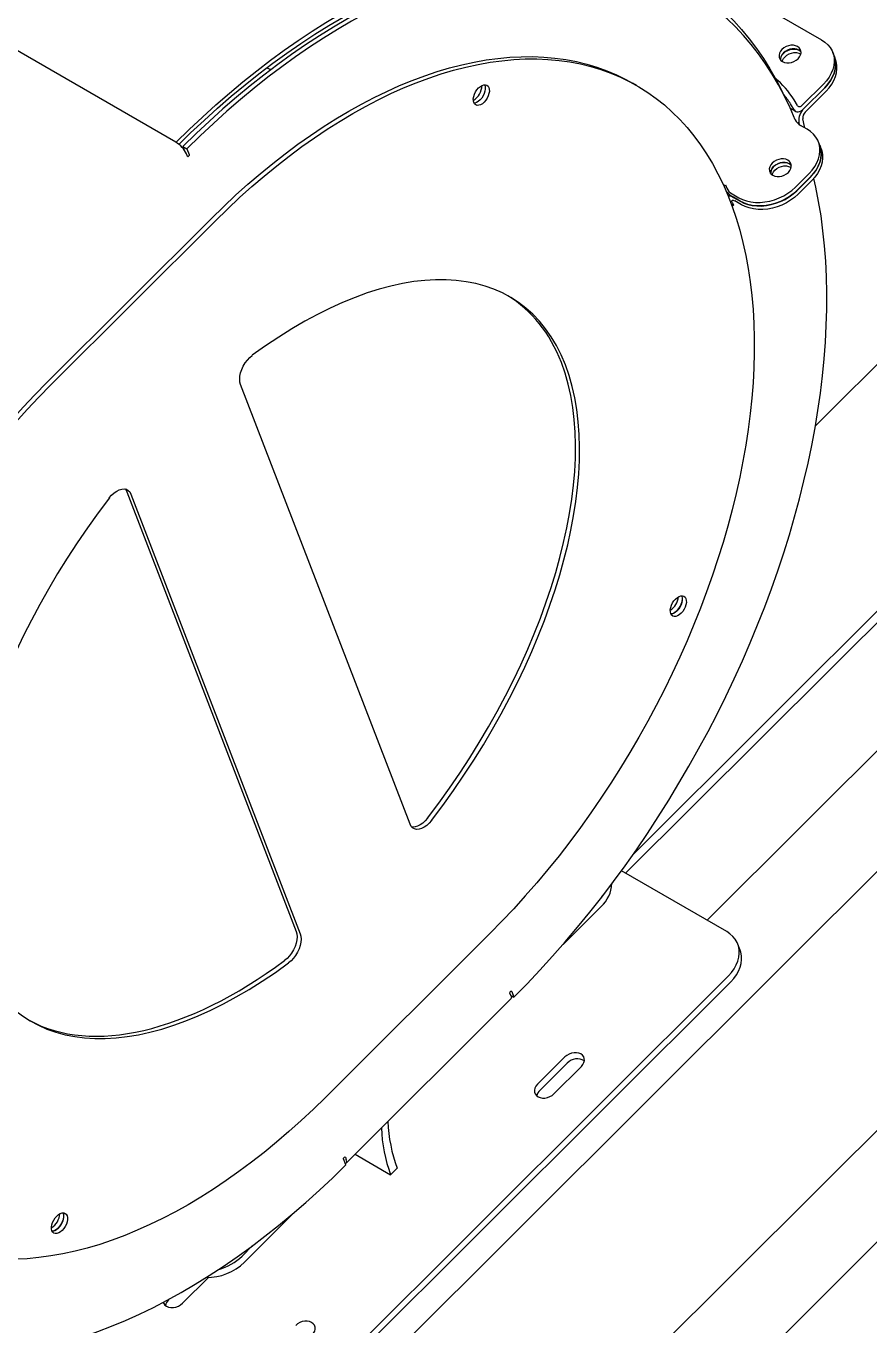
# Model space of a CAD drawing. Header units: millimetres. Extents: x 0 to 55611, y 0 to 32827.
# Drawn here: x 34843 to 35258, y 11760 to 12400 of the extents above; entities that cross this region are included whole.
import ezdxf

# ---------------------------------------------------------------- set-up
doc = ezdxf.new("R2010")
doc.units = ezdxf.units.MM
doc.header["$LTSCALE"] = 10
doc.linetypes.add('SLD-Continua', pattern=[0])
doc.layers.add('EQUIPO', color=30, linetype='SLD-Continua')
doc.layers.add('STRUC', color=5, linetype='SLD-Continua')

msp = doc.modelspace()

# ---------------------------------------------------------------- linework, layer by layer
at = {"layer": 'EQUIPO', "linetype": 'SLD-Continua', "lineweight": 25}
for p, q in [((35145.23, 12444.45), (35234.76, 12392.77)), ((34917.01, 12342.35), (34798.78, 12410.6)), ((35428.78, 12399.4), (35231.68, 12202.77)), ((35240.89, 12384.84), (35240.22, 12386.6)), ((35241.57, 12383.08), (35241.01, 12384.51)), ((34961.61, 12378.94), (34963.92, 12378.22)), ((35143.74, 12370.33), (35141.76, 12371.47)), ((35235.62, 12371), (35225.33, 12360.74)), ((35236.3, 12369.24), (35226.01, 12358.98)), ((35226.02, 12358.99), (35236.3, 12369.24)), ((35226.7, 12357.23), (35236.97, 12367.48)), ((35221.19, 12358.39), (35219.48, 12361.28)), ((35222.95, 12360.45), (35221.24, 12363.33)), ((35219.36, 12359.13), (35221.91, 12357.66)), ((35223.82, 12351.08), (35223.55, 12352.3)), ((35227.73, 12348.76), (35224.43, 12350.67)), ((35226.32, 12350.2), (35225.48, 12353.93)), ((35226.47, 12349.49), (35226.32, 12350.2)), ((35233.86, 12340.84), (35233.19, 12342.6)), ((34920.46, 12340.33), (34922.44, 12339.19)), ((34920.46, 12340.33), (34921.15, 12338.55)), ((34922.72, 12335.43), (34922.26, 12336.61)), ((34922.44, 12339.19), (34923.56, 12336.28)), ((35234.52, 12339.13), (35233.84, 12340.89)), ((35221.84, 12320.26), (35228.59, 12327)), ((35229.25, 12325.29), (35222.5, 12318.56)), ((35222.52, 12318.51), (35229.27, 12325.24)), ((35229.93, 12323.53), (35223.18, 12316.8)), ((35186.74, 12320.67), (35187.47, 12321.4)), ((35187.47, 12321.4), (35188.08, 12319.82)), ((35189.56, 12316.53), (35188.82, 12315.79)), ((35190.67, 12316.99), (35193.97, 12315.09)), ((35190.31, 12311.95), (35191.34, 12311.35)), ((35190.74, 12312.93), (35191.34, 12311.35)), ((35191.34, 12311.35), (35190.75, 12310.76)), ((35194.63, 12313.38), (35191.33, 12315.29)), ((35191.35, 12315.24), (35194.65, 12313.33)), ((35195.31, 12311.62), (35192.01, 12313.53)), ((34853.49, 12224.05), (34934.5, 12304.87)), ((34855.47, 12222.91), (34936.48, 12303.73)), ((35141.98, 11991.82), (35439.37, 12288.5)), ((35138.34, 11982.53), (35439.37, 12282.84)), ((35032.25, 12006.66), (34948.85, 12223.11)), ((34892.86, 12170.38), (34976.26, 11953.92)), ((34894.84, 12169.23), (34978.24, 11952.78)), ((35188.05, 11953.83), (35136.23, 11983.75)), ((35107.57, 11947.54), (35126.25, 11966.18)), ((35071.62, 11952.98), (34990.61, 11872.16)), ((35194.67, 11944.66), (35193.51, 11947.67)), ((34945.88, 11689.62), (35188.91, 11932.07)), ((34947.04, 11686.61), (35190.07, 11929.06)), ((35000.86, 11839.9), (35081.87, 11920.71)), ((35081.87, 11922.37), (35081.42, 11923.55)), ((35081.88, 11922.35), (35083.38, 11921.48)), ((35081.99, 11922.02), (35082.15, 11922.19)), ((35082.26, 11924.39), (35083.38, 11921.48)), ((35108.46, 11892.13), (35094.96, 11878.66)), ((35109.63, 11889.12), (35096.12, 11875.65)), ((35103.05, 11873.99), (35116.55, 11887.46)), ((35000.41, 11842.73), (35000.87, 11841.56)), ((35005.21, 11844.24), (35022.7, 11834.14)), ((35000.69, 11838.98), (34999.57, 11841.89)), ((35025.89, 11837.32), (35022.7, 11834.14)), ((34950.72, 11791.08), (34975.42, 11815.72)), ((34949.56, 11794.09), (34954.62, 11799.13)), ((34920.28, 11770.85), (34933.02, 11783.56)), ((34913.71, 11772.87), (34913.35, 11772.51))]:
    msp.add_line(p, q, dxfattribs=at)
at = {"layer": 'EQUIPO', "linetype": 'SLD-Continua', "lineweight": 25, "flags": 128}
for points in [[(34917.07, 12342.3), (34923.55, 12348.64), (34930.09, 12354.81), (34936.69, 12360.78), (34943.35, 12366.56), (34950.04, 12372.15), (34956.78, 12377.54), (34963.56, 12382.72), (34970.36, 12387.69), (34977.18, 12392.45), (34984.03, 12396.99), (34990.88, 12401.3), (34997.74, 12405.39), (35004.6, 12409.25), (35011.46, 12412.88), (35018.3, 12416.28), (35025.13, 12419.43), (35031.94, 12422.35), (35038.71, 12425.02), (35045.46, 12427.45), (35052.16, 12429.63), (35058.82, 12431.56), (35065.43, 12433.24), (35071.98, 12434.67), (35078.47, 12435.84), (35084.89, 12436.76), (35091.24, 12437.42), (35097.52, 12437.83), (35103.71, 12437.98), (35109.81, 12437.88), (35115.81, 12437.52), (35121.72, 12436.9), (35127.53, 12436.03), (35133.23, 12434.91), (35138.81, 12433.53), (35144.28, 12431.89), (35149.63, 12430.01), (35154.84, 12427.88), (35159.93, 12425.5), (35164.88, 12422.87), (35169.69, 12420), (35174.36, 12416.89), (35178.89, 12413.54), (35183.26, 12409.95), (35187.47, 12406.14), (35191.53, 12402.09), (35195.42, 12397.81), (35199.15, 12393.32), (35202.72, 12388.6), (35206.11, 12383.67), (35209.33, 12378.53), (35212.37, 12373.18), (35215.23, 12367.63), (35215.68, 12366.71)], [(34918.51, 12341.3), (34924.29, 12346.95), (34930.91, 12353.17), (34937.58, 12359.2), (34944.3, 12365.03), (34951.07, 12370.66), (34957.89, 12376.08), (34964.73, 12381.29), (34971.61, 12386.28), (34978.51, 12391.05), (34985.43, 12395.6), (34992.35, 12399.91), (34999.29, 12404), (35006.22, 12407.84), (35013.14, 12411.45), (35020.05, 12414.81), (35026.95, 12417.93), (35033.81, 12420.8), (35040.65, 12423.42), (35047.45, 12425.79), (35054.21, 12427.89), (35060.92, 12429.75), (35067.57, 12431.34), (35074.17, 12432.67), (35080.69, 12433.75), (35087.15, 12434.56), (35093.53, 12435.1), (35099.82, 12435.39), (35106.03, 12435.41), (35112.15, 12435.16), (35118.16, 12434.65), (35124.07, 12433.88), (35129.88, 12432.85), (35135.56, 12431.55), (35141.13, 12430), (35146.58, 12428.18), (35151.89, 12426.11), (35157.07, 12423.78), (35162.12, 12421.2), (35163.23, 12420.59)], [(35166.44, 12418.8), (35163.27, 12420.57), (35158.24, 12423.09), (35153.08, 12425.37), (35147.78, 12427.39), (35142.36, 12429.16), (35136.82, 12430.67), (35131.16, 12431.93), (35125.39, 12432.93), (35119.51, 12433.67), (35113.53, 12434.15), (35107.46, 12434.37), (35101.29, 12434.33), (35095.03, 12434.04), (35088.69, 12433.48), (35082.28, 12432.66), (35075.8, 12431.58), (35069.25, 12430.25), (35062.64, 12428.66), (35055.98, 12426.82), (35049.27, 12424.72), (35042.52, 12422.37), (35035.73, 12419.77), (35028.91, 12416.92), (35022.07, 12413.83), (35015.21, 12410.5), (35008.33, 12406.92), (35001.45, 12403.11), (34994.57, 12399.07), (34987.69, 12394.8), (34980.83, 12390.3), (34973.98, 12385.58), (34967.15, 12380.64), (34960.35, 12375.48), (34953.58, 12370.12), (34946.85, 12364.55), (34940.17, 12358.78), (34933.54, 12352.82), (34926.97, 12346.67), (34920.46, 12340.33)], [(35221.8, 12353.47), (35219.25, 12359.37), (35216.51, 12365.08), (35213.59, 12370.59), (35210.48, 12375.89), (35207.2, 12380.98), (35203.74, 12385.86), (35200.11, 12390.51), (35196.31, 12394.95), (35192.34, 12399.15), (35188.21, 12403.12), (35183.92, 12406.87), (35179.48, 12410.37), (35174.88, 12413.63), (35170.14, 12416.65), (35165.25, 12419.42), (35160.22, 12421.95), (35155.06, 12424.22), (35149.76, 12426.25), (35144.34, 12428.02), (35138.8, 12429.53), (35133.14, 12430.79), (35127.37, 12431.79), (35121.49, 12432.53), (35115.51, 12433.01), (35109.44, 12433.23), (35103.27, 12433.19), (35097.01, 12432.89), (35090.67, 12432.33), (35084.26, 12431.52), (35077.77, 12430.44), (35071.23, 12429.11), (35064.62, 12427.52), (35057.96, 12425.67), (35051.25, 12423.58), (35044.5, 12421.23), (35037.71, 12418.63), (35030.89, 12415.78), (35024.05, 12412.69), (35017.19, 12409.35), (35010.31, 12405.78), (35003.43, 12401.97), (34996.55, 12397.93), (34989.67, 12393.65), (34982.81, 12389.15), (34975.96, 12384.43), (34969.13, 12379.49), (34962.33, 12374.34), (34955.56, 12368.98), (34948.83, 12363.41), (34942.15, 12357.64), (34935.52, 12351.68), (34928.95, 12345.52), (34922.44, 12339.19)], [(35234.76, 12392.77), (35236.39, 12391.67), (35237.8, 12390.39), (35238.97, 12388.95), (35239.89, 12387.37), (35240.53, 12385.67), (35240.89, 12383.88), (35240.96, 12382.02), (35240.75, 12380.12), (35240.25, 12378.21), (35239.48, 12376.32), (35238.44, 12374.47), (35237.15, 12372.69), (35235.62, 12371)], [(35215.49, 12382.08), (35216.47, 12381.66), (35217.58, 12381.45), (35218.77, 12381.46), (35219.99, 12381.69), (35221.17, 12382.12), (35222.25, 12382.73), (35223.17, 12383.5), (35223.9, 12384.39), (35224.4, 12385.34), (35224.63, 12386.32), (35224.59, 12387.27), (35224.28, 12388.14), (35223.72, 12388.9), (35222.94, 12389.5), (35221.96, 12389.92), (35220.85, 12390.13), (35219.65, 12390.12), (35218.44, 12389.89), (35217.26, 12389.46), (35216.18, 12388.84), (35215.25, 12388.08), (35214.53, 12387.19), (35214.03, 12386.24), (35213.8, 12385.26), (35213.84, 12384.31), (35214.14, 12383.44), (35214.71, 12382.68), (35215.49, 12382.08)], [(35224.64, 12386.87), (35224.4, 12387.14), (35223.61, 12387.74), (35222.64, 12388.16), (35221.53, 12388.37), (35220.33, 12388.36), (35219.12, 12388.13), (35217.94, 12387.7), (35216.86, 12387.09), (35215.93, 12386.32), (35215.2, 12385.43), (35214.71, 12384.48), (35214.48, 12383.5), (35214.46, 12382.95)], [(35214.63, 12382.76), (35214.63, 12383.41), (35214.87, 12384.38), (35215.36, 12385.34), (35216.09, 12386.22), (35217.02, 12386.99), (35218.1, 12387.6), (35219.27, 12388.03), (35220.49, 12388.26), (35221.69, 12388.27), (35222.8, 12388.06), (35223.77, 12387.65), (35224.56, 12387.04), (35224.63, 12386.97)], [(35215.4, 12382.14), (35215.55, 12382.62), (35216.04, 12383.58), (35216.77, 12384.46), (35217.7, 12385.23), (35218.77, 12385.85), (35219.95, 12386.28), (35221.17, 12386.5), (35222.36, 12386.51), (35223.47, 12386.3), (35224.45, 12385.89), (35224.55, 12385.83)], [(34934.5, 12304.87), (34940.43, 12310.66), (34946.41, 12316.26), (34952.45, 12321.68), (34958.55, 12326.9), (34964.68, 12331.93), (34970.86, 12336.75), (34977.06, 12341.36), (34983.29, 12345.76), (34989.54, 12349.94), (34995.8, 12353.9), (35002.07, 12357.64), (35008.34, 12361.14), (35014.6, 12364.41), (35020.85, 12367.44), (35027.08, 12370.24), (35033.29, 12372.79), (35039.46, 12375.1), (35045.6, 12377.16), (35051.69, 12378.97), (35057.73, 12380.53), (35063.72, 12381.83), (35069.64, 12382.89), (35075.5, 12383.68), (35081.28, 12384.22), (35086.99, 12384.51), (35092.6, 12384.54), (35098.13, 12384.31), (35103.56, 12383.82), (35108.88, 12383.08), (35114.1, 12382.08), (35119.21, 12380.83), (35124.2, 12379.33), (35129.07, 12377.57), (35133.8, 12375.57), (35138.41, 12373.31), (35141.76, 12371.47)], [(34936.48, 12303.73), (34942.41, 12309.51), (34948.39, 12315.12), (34954.43, 12320.54), (34960.53, 12325.76), (34966.66, 12330.79), (34972.84, 12335.61), (34979.04, 12340.22), (34985.27, 12344.62), (34991.52, 12348.8), (34997.78, 12352.76), (35004.05, 12356.49), (35010.32, 12360), (35016.58, 12363.27), (35022.83, 12366.3), (35029.06, 12369.1), (35035.27, 12371.65), (35041.44, 12373.96), (35047.58, 12376.01), (35053.67, 12377.83), (35059.71, 12379.38), (35065.7, 12380.69), (35071.62, 12381.74), (35077.48, 12382.54), (35083.26, 12383.08), (35088.97, 12383.37), (35094.58, 12383.39), (35100.11, 12383.16), (35105.54, 12382.68), (35110.86, 12381.94), (35116.08, 12380.94), (35121.19, 12379.69), (35126.18, 12378.19), (35131.05, 12376.43), (35135.78, 12374.42), (35140.39, 12372.17), (35144.86, 12369.67), (35149.18, 12366.93), (35153.36, 12363.95), (35157.39, 12360.73), (35161.27, 12357.27), (35164.98, 12353.59), (35168.54, 12349.68), (35171.93, 12345.55), (35175.15, 12341.19), (35178.2, 12336.63), (35181.07, 12331.85), (35183.76, 12326.87), (35186.28, 12321.69), (35188.61, 12316.31), (35190.75, 12310.75), (35192.71, 12305), (35194.47, 12299.07), (35196.05, 12292.98), (35197.43, 12286.71), (35198.62, 12280.29), (35199.61, 12273.71), (35200.4, 12266.99), (35201, 12260.13), (35201.39, 12253.13), (35201.59, 12246.01), (35201.59, 12238.77), (35201.39, 12231.42), (35201, 12223.97), (35200.4, 12216.41), (35199.61, 12208.78), (35198.62, 12201.06), (35197.43, 12193.26), (35196.05, 12185.4), (35194.47, 12177.49), (35192.71, 12169.52), (35190.75, 12161.51), (35188.61, 12153.47), (35186.28, 12145.41), (35183.76, 12137.32), (35181.07, 12129.23), (35178.2, 12121.14), (35175.15, 12113.05), (35171.93, 12104.98), (35168.54, 12096.94), (35164.98, 12088.92), (35161.27, 12080.95), (35157.39, 12073.02), (35153.36, 12065.15), (35149.18, 12057.34), (35144.86, 12049.6), (35140.39, 12041.94), (35135.78, 12034.37), (35131.05, 12026.9), (35126.18, 12019.52), (35121.19, 12012.26), (35116.08, 12005.11), (35110.86, 11998.09), (35105.54, 11991.2), (35100.11, 11984.44), (35094.58, 11977.83), (35088.97, 11971.38), (35083.26, 11965.08), (35077.48, 11958.94), (35071.62, 11952.98)], [(35236.3, 12369.24), (35237.82, 12370.92), (35239.11, 12372.7), (35240.15, 12374.55), (35240.92, 12376.45), (35241.42, 12378.36), (35241.64, 12380.26), (35241.56, 12382.12), (35241.2, 12383.91), (35240.89, 12384.84)], [(35240.89, 12384.84), (35241.21, 12383.91), (35241.57, 12382.12), (35241.64, 12380.26), (35241.43, 12378.36), (35240.93, 12376.45), (35240.15, 12374.56), (35239.11, 12372.71), (35237.82, 12370.93), (35236.3, 12369.24)], [(35236.97, 12367.48), (35238.5, 12369.17), (35239.79, 12370.95), (35240.83, 12372.8), (35241.6, 12374.69), (35242.1, 12376.6), (35242.31, 12378.5), (35242.24, 12380.36), (35241.88, 12382.15), (35241.57, 12383.08)], [(35071.04, 12369.33), (35071.25, 12368.45), (35071.26, 12367.44), (35071.08, 12366.33), (35070.7, 12365.18), (35070.16, 12364.06), (35069.47, 12363.02), (35068.68, 12362.1), (35067.82, 12361.37), (35066.93, 12360.84), (35066.06, 12360.56), (35065.26, 12360.52), (35064.56, 12360.75), (35064, 12361.22), (35063.6, 12361.91), (35063.39, 12362.78), (35063.38, 12363.8), (35063.57, 12364.91), (35063.95, 12366.05), (35064.49, 12367.17), (35065.18, 12368.22), (35065.97, 12369.13), (35066.83, 12369.87), (35067.72, 12370.4), (35068.59, 12370.68), (35069.39, 12370.71), (35070.09, 12370.49), (35070.65, 12370.02), (35071.04, 12369.33)], [(35068.95, 12370.73), (35069.06, 12370.47), (35069.27, 12369.6), (35069.28, 12368.58), (35069.1, 12367.47), (35068.72, 12366.33), (35068.18, 12365.2), (35067.49, 12364.16), (35066.7, 12363.25), (35065.84, 12362.51), (35064.95, 12361.98), (35064.08, 12361.7), (35063.71, 12361.65)], [(35222.95, 12360.45), (35223.14, 12360.21), (35223.37, 12360.05), (35223.65, 12359.97), (35223.96, 12359.97), (35224.3, 12360.05), (35224.65, 12360.21), (35225, 12360.44), (35225.33, 12360.74)], [(35221.19, 12358.39), (35221.56, 12357.92), (35222.04, 12357.59), (35222.61, 12357.42), (35223.24, 12357.42), (35223.92, 12357.58), (35224.62, 12357.91), (35225.33, 12358.38), (35226.01, 12358.98)], [(35228.59, 12327), (35230.12, 12328.68), (35231.41, 12330.46), (35232.45, 12332.31), (35233.22, 12334.21), (35233.72, 12336.12), (35233.93, 12338.02), (35233.86, 12339.87), (35233.5, 12341.67), (35232.86, 12343.36), (35231.95, 12344.94), (35230.77, 12346.38), (35229.36, 12347.66), (35227.73, 12348.76)], [(34923.56, 12336.28), (34923.59, 12336.09), (34923.55, 12335.87), (34923.44, 12335.65), (34923.29, 12335.46), (34923.12, 12335.33), (34922.95, 12335.28), (34922.81, 12335.31), (34922.72, 12335.43)], [(35233.84, 12340.89), (35234.16, 12339.96), (35234.52, 12338.17), (35234.59, 12336.31), (35234.38, 12334.41), (35233.88, 12332.5), (35233.11, 12330.61), (35232.07, 12328.76), (35230.77, 12326.97), (35229.25, 12325.29)], [(35229.27, 12325.24), (35230.79, 12326.92), (35232.08, 12328.7), (35233.13, 12330.56), (35233.9, 12332.45), (35234.4, 12334.36), (35234.61, 12336.26), (35234.54, 12338.12), (35234.18, 12339.91), (35233.86, 12340.84)], [(35234.52, 12339.13), (35234.83, 12338.2), (35235.19, 12336.41), (35235.27, 12334.55), (35235.06, 12332.65), (35234.56, 12330.74), (35233.78, 12328.85), (35232.74, 12327), (35231.45, 12325.22), (35229.93, 12323.53)], [(35210.72, 12326.14), (35211.7, 12325.72), (35212.81, 12325.51), (35214, 12325.52), (35215.22, 12325.75), (35216.4, 12326.18), (35217.47, 12326.8), (35218.4, 12327.57), (35219.13, 12328.45), (35219.62, 12329.4), (35219.86, 12330.38), (35219.82, 12331.33), (35219.51, 12332.2), (35218.95, 12332.96), (35218.16, 12333.56), (35217.19, 12333.98), (35216.08, 12334.19), (35214.88, 12334.18), (35213.67, 12333.95), (35212.49, 12333.52), (35211.41, 12332.91), (35210.48, 12332.14), (35209.75, 12331.25), (35209.26, 12330.3), (35209.03, 12329.32), (35209.06, 12328.37), (35209.37, 12327.5), (35209.93, 12326.74), (35210.72, 12326.14)], [(35209.67, 12327.03), (35209.68, 12327.62), (35209.92, 12328.59), (35210.41, 12329.55), (35211.14, 12330.43), (35212.07, 12331.2), (35213.15, 12331.81), (35214.32, 12332.25), (35215.54, 12332.47), (35216.73, 12332.48), (35217.85, 12332.27), (35218.82, 12331.86), (35219.61, 12331.25), (35219.87, 12330.96)], [(35219.87, 12330.93), (35219.63, 12331.2), (35218.84, 12331.81), (35217.87, 12332.22), (35216.75, 12332.43), (35215.56, 12332.42), (35214.34, 12332.2), (35213.17, 12331.76), (35212.09, 12331.15), (35211.16, 12330.38), (35210.43, 12329.5), (35209.94, 12328.54), (35209.7, 12327.57), (35209.69, 12327.01)], [(35210.44, 12326.32), (35210.59, 12326.84), (35211.09, 12327.79), (35211.82, 12328.67), (35212.74, 12329.44), (35213.82, 12330.06), (35215, 12330.49), (35216.22, 12330.71), (35217.41, 12330.72), (35218.52, 12330.51), (35219.5, 12330.1), (35219.78, 12329.92)], [(35083.38, 11921.48), (35089.81, 11928.04), (35096.15, 11934.78), (35102.42, 11941.68), (35108.6, 11948.74), (35114.69, 11955.96), (35120.69, 11963.33), (35126.58, 11970.84), (35132.37, 11978.48), (35138.04, 11986.26), (35143.6, 11994.15), (35149.04, 12002.16), (35154.35, 12010.29), (35159.53, 12018.51), (35164.58, 12026.83), (35169.48, 12035.23), (35174.25, 12043.72), (35178.86, 12052.28), (35183.33, 12060.91), (35187.64, 12069.59), (35191.79, 12078.33), (35195.78, 12087.11), (35199.6, 12095.92), (35203.26, 12104.77), (35206.74, 12113.63), (35210.05, 12122.51), (35213.17, 12131.4), (35216.12, 12140.28), (35218.89, 12149.16), (35221.47, 12158.01), (35223.86, 12166.85), (35226.06, 12175.65), (35228.07, 12184.41), (35229.89, 12193.13), (35231.51, 12201.79), (35232.94, 12210.38), (35234.16, 12218.91), (35235.19, 12227.37), (35236.02, 12235.74), (35236.65, 12244.01), (35237.08, 12252.19), (35237.31, 12260.27), (35237.34, 12268.23), (35237.16, 12276.08), (35236.79, 12283.8), (35236.21, 12291.38), (35235.43, 12298.83), (35234.46, 12306.14), (35233.28, 12313.29), (35231.91, 12320.28), (35230.94, 12324.61)], [(35193.97, 12315.09), (35195.8, 12314.19), (35197.8, 12313.49), (35199.95, 12313.02), (35202.2, 12312.78), (35204.52, 12312.76), (35206.9, 12312.98), (35209.28, 12313.42), (35211.63, 12314.08), (35213.92, 12314.95), (35216.12, 12316.03), (35218.19, 12317.28), (35220.11, 12318.7), (35221.84, 12320.26)], [(35222.5, 12318.56), (35220.77, 12316.99), (35218.85, 12315.57), (35216.78, 12314.32), (35214.58, 12313.25), (35212.29, 12312.37), (35209.93, 12311.71), (35207.55, 12311.27), (35205.18, 12311.05), (35202.85, 12311.07), (35200.6, 12311.32), (35198.46, 12311.79), (35196.46, 12312.48), (35194.63, 12313.38)], [(35194.65, 12313.33), (35196.48, 12312.43), (35198.48, 12311.74), (35200.62, 12311.26), (35202.87, 12311.02), (35205.2, 12311), (35207.57, 12311.22), (35209.95, 12311.66), (35212.31, 12312.32), (35214.6, 12313.2), (35216.8, 12314.27), (35218.87, 12315.52), (35220.79, 12316.94), (35222.52, 12318.51)], [(35223.18, 12316.8), (35221.45, 12315.24), (35219.53, 12313.82), (35217.46, 12312.56), (35215.26, 12311.49), (35212.96, 12310.62), (35210.61, 12309.95), (35208.23, 12309.51), (35205.86, 12309.3), (35203.53, 12309.31), (35201.28, 12309.56), (35199.14, 12310.03), (35197.14, 12310.72), (35195.31, 12311.62)], [(35190.74, 12312.93), (35190.64, 12313.24), (35190.63, 12313.5), (35190.69, 12313.69), (35190.83, 12313.82), (35191.04, 12313.86), (35191.32, 12313.83), (35191.64, 12313.71), (35192.01, 12313.53)], [(34948.85, 12223.11), (34948.52, 12224.35), (34948.42, 12225.76), (34948.54, 12227.3), (34948.89, 12228.92), (34949.45, 12230.57), (34950.2, 12232.2), (34951.13, 12233.75), (34952.2, 12235.18), (34953.37, 12236.44), (34954.62, 12237.49)], [(34736.08, 11861.78), (34734.36, 11866.28), (34732.41, 11872.03), (34730.64, 11877.96), (34729.06, 11884.06), (34727.68, 11890.32), (34726.5, 11896.74), (34725.51, 11903.32), (34724.71, 11910.04), (34724.12, 11916.91), (34723.72, 11923.9), (34723.52, 11931.02), (34723.52, 11938.26), (34723.72, 11945.61), (34724.12, 11953.07), (34724.71, 11960.62), (34725.51, 11968.26), (34726.5, 11975.98), (34727.68, 11983.77), (34729.06, 11991.63), (34730.64, 11999.54), (34732.41, 12007.51), (34734.36, 12015.52), (34736.51, 12023.56), (34738.84, 12031.62), (34741.35, 12039.71), (34744.04, 12047.8), (34746.92, 12055.89), (34749.96, 12063.98), (34753.18, 12072.05), (34756.57, 12080.09), (34760.13, 12088.11), (34763.85, 12096.09), (34767.72, 12104.01), (34771.75, 12111.88), (34775.93, 12119.69), (34780.26, 12127.43), (34784.73, 12135.09), (34789.33, 12142.66), (34794.07, 12150.13), (34798.93, 12157.51), (34803.92, 12164.77), (34809.03, 12171.92), (34814.25, 12178.94), (34819.58, 12185.83), (34825.01, 12192.59), (34830.53, 12199.2), (34836.15, 12205.65), (34841.85, 12211.95), (34847.63, 12218.09), (34853.49, 12224.05)], [(34738.06, 11860.64), (34736.34, 11865.14), (34734.39, 11870.89), (34732.62, 11876.81), (34731.04, 11882.91), (34729.66, 11889.18), (34728.48, 11895.6), (34727.49, 11902.18), (34726.69, 11908.9), (34726.1, 11915.76), (34725.7, 11922.76), (34725.5, 11929.88), (34725.5, 11937.12), (34725.7, 11944.47), (34726.1, 11951.92), (34726.69, 11959.47), (34727.49, 11967.11), (34728.48, 11974.83), (34729.66, 11982.63), (34731.04, 11990.49), (34732.62, 11998.4), (34734.39, 12006.37), (34736.34, 12014.37), (34738.49, 12022.41), (34740.82, 12030.48), (34743.33, 12038.56), (34746.02, 12046.66), (34748.9, 12054.75), (34751.94, 12062.83), (34755.16, 12070.9), (34758.55, 12078.95), (34762.11, 12086.97), (34765.83, 12094.94), (34769.7, 12102.87), (34773.73, 12110.74), (34777.91, 12118.55), (34782.24, 12126.29), (34786.71, 12133.94), (34791.31, 12141.52), (34796.05, 12148.99), (34800.91, 12156.36), (34805.9, 12163.63), (34811.01, 12170.78), (34816.23, 12177.8), (34821.56, 12184.69), (34826.99, 12191.45), (34832.51, 12198.05), (34838.13, 12204.51), (34843.83, 12210.81), (34849.61, 12216.95), (34855.47, 12222.91)], [(34884.27, 12167.32), (34885.41, 12168.65), (34886.64, 12169.78), (34887.91, 12170.68), (34889.18, 12171.33), (34890.42, 12171.69), (34891.59, 12171.76), (34892.65, 12171.54), (34893.56, 12171.03), (34894.3, 12170.26), (34894.84, 12169.23)], [(34892.08, 12171.7), (34892.32, 12171.4), (34892.86, 12170.38)], [(35167.98, 12117.74), (35168.19, 12116.86), (35168.2, 12115.85), (35168.01, 12114.74), (35167.64, 12113.59), (35167.1, 12112.47), (35166.41, 12111.43), (35165.62, 12110.51), (35164.75, 12109.77), (35163.87, 12109.25), (35163, 12108.96), (35162.2, 12108.93), (35161.5, 12109.16), (35160.94, 12109.63), (35160.54, 12110.31), (35160.33, 12111.19), (35160.32, 12112.21), (35160.51, 12113.32), (35160.88, 12114.46), (35161.43, 12115.58), (35162.11, 12116.63), (35162.91, 12117.54), (35163.77, 12118.28), (35164.66, 12118.8), (35165.52, 12119.09), (35166.33, 12119.12), (35167.03, 12118.9), (35167.59, 12118.43), (35167.98, 12117.74)], [(35165.89, 12119.13), (35166, 12118.88), (35166.21, 12118.01), (35166.22, 12116.99), (35166.04, 12115.88), (35165.66, 12114.74), (35165.12, 12113.61), (35164.43, 12112.57), (35163.64, 12111.65), (35162.77, 12110.92), (35161.89, 12110.39), (35161.02, 12110.11), (35160.65, 12110.06)], [(35160.55, 12110.3), (35160.97, 12110.35), (35161.85, 12110.64), (35162.76, 12111.17), (35163.64, 12111.93), (35164.45, 12112.86), (35165.15, 12113.93), (35165.71, 12115.08), (35166.09, 12116.24), (35166.2, 12116.75)], [(35040.84, 12009.72), (35039.7, 12008.39), (35038.48, 12007.25), (35037.21, 12006.35), (35035.93, 12005.71), (35034.69, 12005.34), (35033.52, 12005.27), (35033.03, 12005.33)], [(35042.82, 12008.57), (35041.68, 12007.24), (35040.46, 12006.11), (35039.19, 12005.21), (35037.91, 12004.56), (35036.67, 12004.2), (35035.5, 12004.13), (35034.44, 12004.35), (35033.53, 12004.86), (35032.79, 12005.63), (35032.25, 12006.66)], [(35126.6, 11970.86), (35126.61, 11970.88), (35127.29, 11971.76)], [(34976.26, 11953.92), (34976.59, 11952.69), (34976.69, 11951.28), (34976.57, 11949.73), (34976.22, 11948.11), (34975.66, 11946.46), (34974.91, 11944.83), (34973.98, 11943.28), (34972.92, 11941.85), (34971.74, 11940.59), (34970.49, 11939.54)], [(34978.24, 11952.78), (34978.57, 11951.54), (34978.67, 11950.13), (34978.55, 11948.59), (34978.2, 11946.97), (34977.64, 11945.32), (34976.89, 11943.69), (34975.96, 11942.14), (34974.9, 11940.71), (34973.72, 11939.45), (34972.47, 11938.4)], [(35188.91, 11932.07), (35190.44, 11933.75), (35191.73, 11935.53), (35192.77, 11937.39), (35193.54, 11939.28), (35194.04, 11941.19), (35194.25, 11943.09), (35194.18, 11944.95), (35193.82, 11946.74), (35193.18, 11948.44), (35192.26, 11950.02), (35191.09, 11951.46), (35189.68, 11952.74), (35188.05, 11953.83)], [(35190.07, 11929.06), (35191.6, 11930.74), (35192.89, 11932.52), (35193.93, 11934.37), (35194.7, 11936.27), (35195.2, 11938.18), (35195.41, 11940.08), (35195.34, 11941.93), (35194.98, 11943.73), (35194.67, 11944.66)], [(35081.42, 11923.55), (35081.39, 11923.73), (35081.43, 11923.95), (35081.54, 11924.17), (35081.69, 11924.37), (35081.86, 11924.5), (35082.03, 11924.55), (35082.17, 11924.51), (35082.26, 11924.39)], [(35081.87, 11922.37), (35082.06, 11921.73), (35082.09, 11921.21), (35081.96, 11920.82), (35081.87, 11920.71)], [(35116.55, 11887.46), (35117.3, 11888.36), (35117.8, 11889.33), (35118.04, 11890.33), (35118, 11891.3), (35117.69, 11892.2), (35117.11, 11892.97), (35116.31, 11893.58), (35115.31, 11894.01), (35114.18, 11894.22), (35112.96, 11894.21), (35111.72, 11893.98), (35110.51, 11893.54), (35109.41, 11892.91), (35108.46, 11892.13)], [(35094.96, 11878.66), (35094.22, 11877.76), (35093.71, 11876.78), (35093.48, 11875.79), (35093.51, 11874.82), (35093.83, 11873.92), (35094.4, 11873.15), (35095.21, 11872.53), (35096.2, 11872.11), (35097.34, 11871.89), (35098.56, 11871.9), (35099.8, 11872.13), (35101, 11872.58), (35102.11, 11873.2), (35103.05, 11873.99)], [(34990.61, 11872.16), (34984.69, 11866.37), (34978.7, 11860.77), (34972.66, 11855.35), (34966.57, 11850.13), (34960.43, 11845.1), (34954.26, 11840.28), (34948.05, 11835.67), (34941.82, 11831.27), (34935.57, 11827.09), (34929.31, 11823.13), (34923.04, 11819.39), (34916.77, 11815.89), (34910.51, 11812.62), (34904.26, 11809.59), (34898.03, 11806.79), (34891.83, 11804.24), (34885.65, 11801.93), (34879.52, 11799.87), (34873.42, 11798.06), (34867.38, 11796.5), (34861.39, 11795.2), (34855.47, 11794.14), (34849.61, 11793.35), (34843.83, 11792.81), (34838.13, 11792.52), (34832.51, 11792.49), (34826.99, 11792.72), (34821.56, 11793.21), (34816.23, 11793.95), (34811.01, 11794.95), (34805.9, 11796.2), (34800.91, 11797.7), (34796.05, 11799.46), (34791.31, 11801.46), (34786.71, 11803.72), (34782.24, 11806.22), (34777.91, 11808.96), (34773.73, 11811.94), (34769.7, 11815.16), (34765.83, 11818.61), (34762.11, 11822.3), (34758.55, 11826.21), (34755.16, 11830.34), (34751.94, 11834.69), (34748.9, 11839.26), (34746.02, 11844.04), (34745.66, 11844.67)], [(34999.57, 11841.89), (34999.54, 11842.08), (34999.58, 11842.3), (34999.69, 11842.52), (34999.84, 11842.71), (35000.01, 11842.84), (35000.18, 11842.89), (35000.32, 11842.86), (35000.41, 11842.73)], [(34701.33, 11824.7), (34703.88, 11818.8), (34706.62, 11813.09), (34709.54, 11807.58), (34712.65, 11802.28), (34715.93, 11797.19), (34719.39, 11792.31), (34723.02, 11787.66), (34726.82, 11783.22), (34730.79, 11779.02), (34734.92, 11775.04), (34739.21, 11771.3), (34743.65, 11767.8), (34748.25, 11764.54), (34752.99, 11761.52), (34757.88, 11758.75), (34762.91, 11756.22), (34768.07, 11753.94), (34773.36, 11751.92), (34778.78, 11750.15), (34784.33, 11748.64), (34789.99, 11747.38), (34795.76, 11746.38), (34801.64, 11745.64), (34807.62, 11745.16), (34813.69, 11744.94), (34819.86, 11744.98), (34826.12, 11745.28), (34832.46, 11745.83), (34838.87, 11746.65), (34845.35, 11747.73), (34851.9, 11749.06), (34858.51, 11750.65), (34865.17, 11752.5), (34871.88, 11754.59), (34878.63, 11756.94), (34885.42, 11759.54), (34892.24, 11762.39), (34899.08, 11765.48), (34905.94, 11768.82), (34912.81, 11772.39), (34919.7, 11776.2), (34926.58, 11780.24), (34933.46, 11784.52), (34940.32, 11789.02), (34947.17, 11793.74), (34954, 11798.68), (34960.8, 11803.83), (34967.57, 11809.19), (34974.3, 11814.76), (34980.98, 11820.53), (34987.61, 11826.49), (34994.18, 11832.64), (35000.69, 11838.98)], [(35000.42, 11839.69), (35000.67, 11839.76), (35000.95, 11840.01), (35001.08, 11840.4), (35001.05, 11840.92), (35000.87, 11841.56)], [(34863.49, 11813.98), (34863.7, 11813.11), (34863.71, 11812.09), (34863.52, 11810.98), (34863.15, 11809.84), (34862.6, 11808.71), (34861.92, 11807.67), (34861.12, 11806.75), (34860.26, 11806.02), (34859.38, 11805.49), (34858.51, 11805.21), (34857.7, 11805.18), (34857, 11805.4), (34856.44, 11805.87), (34856.05, 11806.56), (34855.84, 11807.43), (34855.83, 11808.45), (34856.02, 11809.56), (34856.39, 11810.7), (34856.94, 11811.83), (34857.62, 11812.87), (34858.42, 11813.78), (34859.28, 11814.52), (34860.16, 11815.05), (34861.03, 11815.33), (34861.83, 11815.36), (34862.53, 11815.14), (34863.1, 11814.67), (34863.49, 11813.98)], [(34856.13, 11806.37), (34856.55, 11806.42), (34857.43, 11806.71), (34858.34, 11807.24), (34859.22, 11808), (34860.03, 11808.93), (34860.73, 11810), (34861.29, 11811.14), (34861.67, 11812.31), (34861.86, 11813.45), (34861.85, 11814.49), (34861.64, 11815.38), (34861.64, 11815.38)], [(34861.4, 11815.38), (34861.51, 11815.12), (34861.72, 11814.25), (34861.73, 11813.23), (34861.54, 11812.12), (34861.17, 11810.98), (34860.62, 11809.86), (34859.94, 11808.81), (34859.14, 11807.9), (34858.28, 11807.16), (34857.4, 11806.64), (34856.53, 11806.35), (34856.16, 11806.3)], [(34910.82, 11771.33), (34911.05, 11770.78), (34911.63, 11770.01), (34912.43, 11769.4), (34913.43, 11768.97), (34914.56, 11768.76), (34915.78, 11768.77), (34917.02, 11769), (34918.23, 11769.44), (34919.33, 11770.07), (34920.28, 11770.85)], [(34984.07, 11755.29), (34984.81, 11756.19), (34985.32, 11757.17), (34985.55, 11758.16), (34985.52, 11759.13), (34985.2, 11760.03), (34984.63, 11760.8), (34983.82, 11761.42), (34982.83, 11761.84), (34981.69, 11762.05), (34980.47, 11762.05), (34979.23, 11761.82), (34978.03, 11761.37), (34976.92, 11760.75), (34975.98, 11759.96)]]:
    msp.add_lwpolyline(points, dxfattribs=at)
at = {"layer": 'EQUIPO', "linetype": 'SLD-Continua', "lineweight": 25}
for centre, radius, start, end in [((35176.85, 12333.99), 53.21, 33.46094, 48.7929), ((35058.96, 12370.35), 8.62, 300.82786, 359.85101), ((35189.09, 12342.5), 35.72, 31.70683, 40.83946), ((35231.49, 12353.17), 7.99, 133.18882, 186.22146), ((35229.4, 12354.36), 3.95, 133.18882, 186.22146), ((35227.74, 12356.4), 6.62, 206.38949, 239.85982), ((35226.6, 12354.42), 4.34, 239.81455, 240.0025), ((34910.23, 12330.86), 13.34, 25.55234, 59.43176), ((35198.86, 12327.55), 14.42, 219.67738, 238.60669), ((35194.02, 12322.67), 6.59, 205.55234, 239.43176), ((35189.64, 12313.36), 2.56, 48.84491, 108.63343), ((35155.51, 12119.43), 8.84, 302.90887, 354.78206), ((35115.4, 11978.23), 16.21, 311.99319, 357.23979), ((35114.47, 11884.63), 6.6, 57.36164, 137.19423), ((35099.48, 11872.08), 4.89, 133.23271, 170.1655), ((35093.72, 11860.15), 75.64, 182.28384, 200.11441), ((35096.91, 11863.33), 75.64, 182.28384, 200.11441), ((34851.15, 11815.46), 8.77, 302.11941, 356.43915), ((34931.17, 11812.93), 26.33, 285.23371, 314.32165), ((34932.25, 11810.01), 26.46, 269.34974, 314.29846), ((34916.7, 11768.94), 4.89, 133.23271, 170.1655)]:
    msp.add_arc(centre, radius, start, end, dxfattribs=at)
for centre, major_axis, ratio, start_param, end_param in [((35223.26, 12352.6), (-1.49, 1.63), 0.325482, 0.742907, 0.750191), ((34963.55, 12087.95), (121.78, 175.78), 0.518398, 5.944284, 7.270313), ((34961.57, 12089.09), (121.78, 175.78), 0.518398, 5.944284, 6.315641), ((34961.57, 12089.09), (121.78, 175.78), 0.518398, 4.618256, 5.944284), ((34963.55, 12087.95), (121.78, 175.78), 0.518398, 4.618256, 5.944284), ((34963.55, 12087.95), (121.78, 175.78), 0.518398, 1.476663, 4.12872), ((34961.57, 12089.09), (121.78, 175.78), 0.518398, 3.19462, 4.12872)]:
    msp.add_ellipse(centre, major_axis=major_axis, ratio=ratio, start_param=start_param, end_param=end_param, dxfattribs=at)
at = {"layer": 'STRUC', "linetype": 'SLD-Continua', "lineweight": 25}
for p, q in [((36364.71, 12956.44), (34613.9, 11209.11)), ((34652.63, 11192.89), (36366.45, 12903.3)), ((35817.9, 12538.24), (34301.72, 11025.08)), ((35178.39, 11959.41), (35439.37, 12219.88))]:
    msp.add_line(p, q, dxfattribs=at)

doc.saveas('drawing.dxf')
